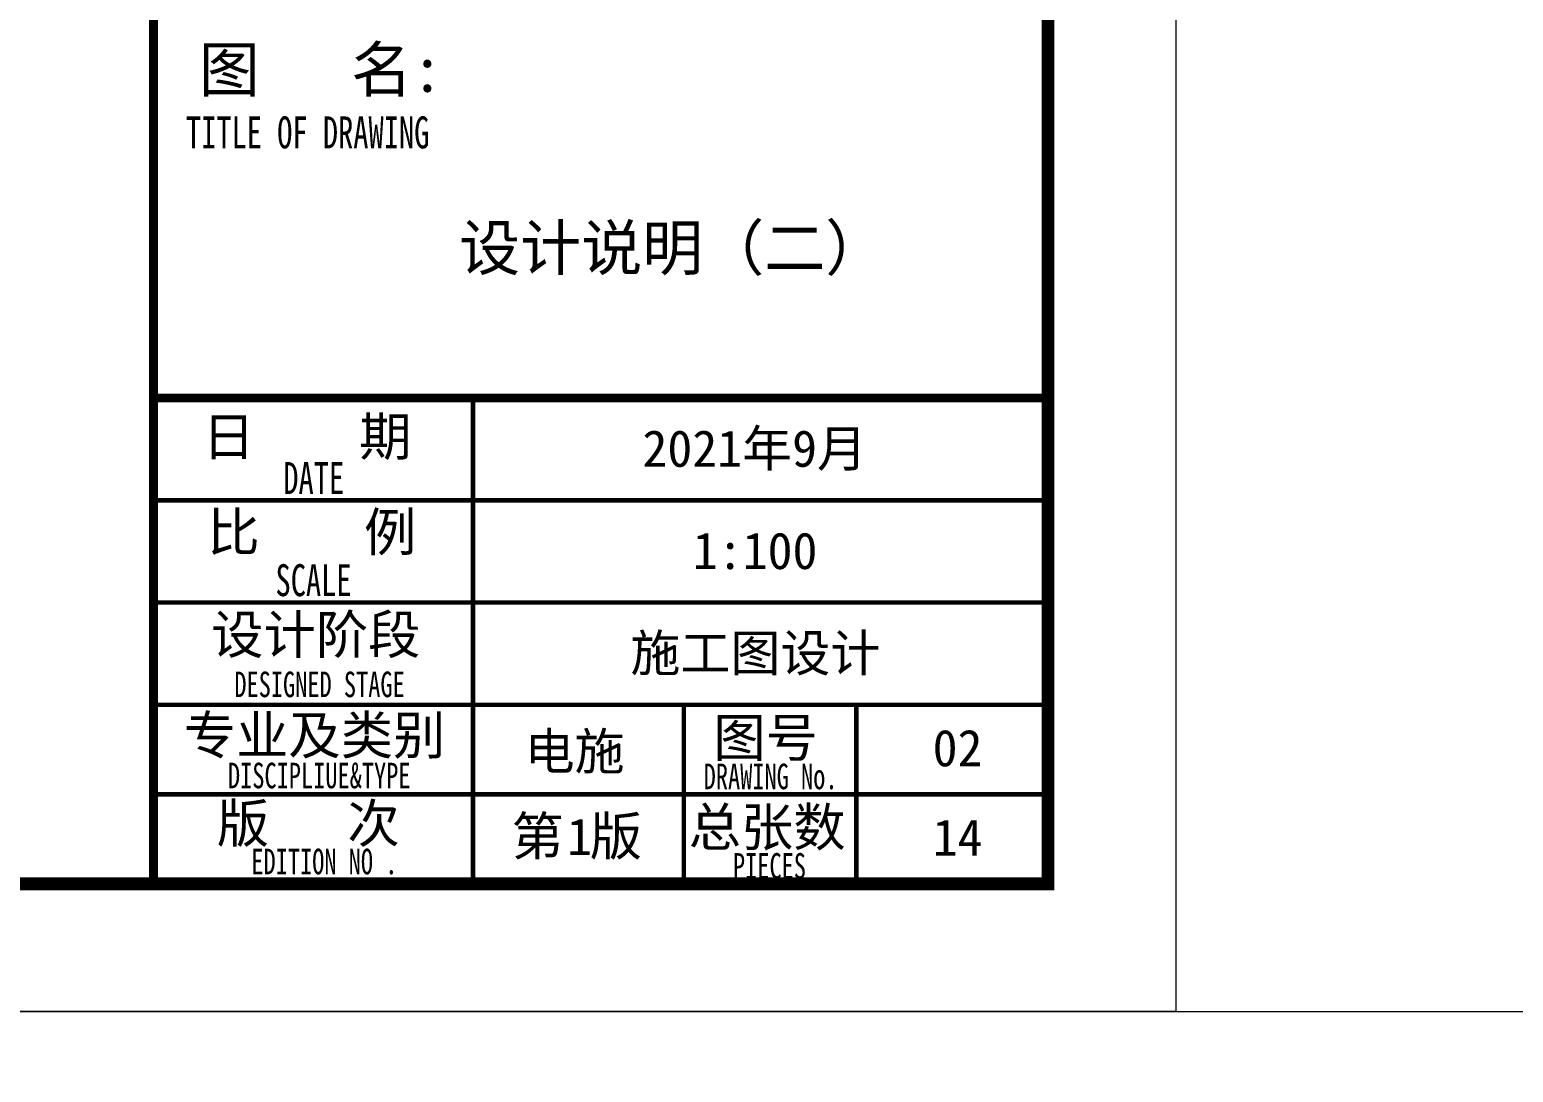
# Model space of a CAD drawing. Extents: x 3002737 to 4077523, y -995787 to -7267.
# Drawn here: x 3527183 to 3538792, y -639862 to -631705 of the extents above; entities that cross this region are included whole.
import ezdxf

# ---------------------------------------------------------------- set-up
doc = ezdxf.new("R2010")
doc.units = 0
doc.header["$LTSCALE"] = 1000
doc.header["$MEASUREMENT"] = 0
doc.layers.add('!!电气', color=1, linetype='CONTINUOUS')
doc.layers.add('图签文字', color=4, linetype='CONTINUOUS')
for name, color, linetype, lineweight in [('可改文字', 6, 'CONTINUOUS', 18), ('图框', 147, 'CONTINUOUS', 20), ('图签', 147, 'CONTINUOUS', 18)]:
    doc.layers.add(name, color=color, linetype=linetype, lineweight=lineweight)
doc.styles.add('宋体', font='', dxfattribs={"height": 4})
doc.styles.add('建筑图签-1', font='simhei.ttf', dxfattribs={"width": 0.7})
doc.styles.get('宋体').set_extended_font_data('SimSun')

# ---------------------------------------------------------------- blocks, each defined once
blk = doc.blocks.new('A$C32765AE1')
at = {"layer": '图框'}
for points, const_width in [([(0, 0), (0, 40000)], 70), ([(0, 3800), (7000, 3800)], 70), ([(2500, 1400), (2500, 3800)], 35), ([(0, 3000), (7000, 3000)], 35), ([(0, 2200), (7000, 2200)], 35), ([(0, 1400), (7000, 1400)], 35), ([(0, 1400), (6500, 1400)], 35), ([(2500, 0), (2500, 1400)], 35), ([(4150, 0), (4150, 1400)], 35), ([(4150, 0), (4150, 1400)], 35), ([(4150, 0), (4150, 1400)], 35), ([(5500, 0), (5500, 1400)], 35), ([(0, 700), (4150, 700)], 35), ([(4150, 700), (7000, 700)], 35)]:
    blk.add_lwpolyline(points, dxfattribs=dict(at, const_width=const_width))
at = {"layer": '图签', "color": 154, "style": '宋体'}
for s, p in [('2021年9月', (3826, 3262)), ('1:100', (4220, 2462)), ('施工图设计', (3732, 1662)), ('电施', (2904, 893)), ('14', (6097, 219))]:
    blk.add_text(s, height=286.7, dxfattribs=at).set_placement(p)
at = {"layer": '图签文字', "color": 7, "style": '建筑图签-1'}
for s, height, p in [('图   名:', 350, (355, 6195)), ('日    期', 300, (384, 3349)), ('比    例', 300, (422, 2602)), ('设计阶段', 300, (452, 1800)), ('专业及类别', 300, (238, 1013)), ('图号', 300, (4381, 994)), ('版   次 ', 300, (496, 323)), ('总张数', 300, (4188, 294)), ('第 版', 300, (2801, 223))]:
    blk.add_text(s, height=height, dxfattribs=at).set_placement(p)
at = {"layer": '图签文字', "style": '建筑图签-1', "width": 0.7}
for s, height, p in [('TITLE OF DRAWING', 250, (254, 5753)), ('DATE', 250, (1016, 3049)), ('SCALE', 250, (955, 2250)), ('DESIGNED STAGE', 200, (633, 1460)), ('DISCIPLIUE&TYPE', 200, (583, 747)), ('DRAWING No.', 200, (4305, 740)), ('EDITION NO .', 200, (766, 74)), ('PIECES', 200, (4534, 40))]:
    blk.add_text(s, height=height, dxfattribs=at).set_placement(p)

msp = doc.modelspace()

# ---------------------------------------------------------------- linework, layer by layer
at = {"layer": '图框'}
for points in [[(3476751.6, -597432.4), (3536151.5, -597432.4), (3536151.5, -639386.6), (3476751.6, -639386.6)], [(3501451.8, -639386.6), (3585551.8, -639386.6), (3585551.8, -698786.6), (3501451.8, -698786.6)]]:
    msp.add_lwpolyline(points, close=True, dxfattribs=at)
at = {"layer": '图框', "const_width": 100}
msp.add_lwpolyline([(3479251.6, -638386.6), (3535151.6, -638386.6), (3535151.6, -598386.6), (3479251.6, -598386.6)], close=True, dxfattribs=at)

# ---------------------------------------------------------------- block references
at = {"layer": '!!电气'}
msp.add_blockref('A$C32765AE1', (3528151.6, -638386.6), dxfattribs=at)

# ---------------------------------------------------------------- texts
at = {"layer": '可改文字', "color": 1, "style": '宋体'}
msp.add_text('设计说明（二）', height=350, dxfattribs=at).set_placement((3530543.4, -633586))
at = {"layer": '图签', "color": 1, "style": '宋体'}
for s, height, p in [('02', 286.68, (3534248.2, -637467.5)), ('1', 286.7, (3531387.6, -638161.5))]:
    msp.add_text(s, height=height, dxfattribs=at).set_placement(p)

doc.saveas('drawing.dxf')
